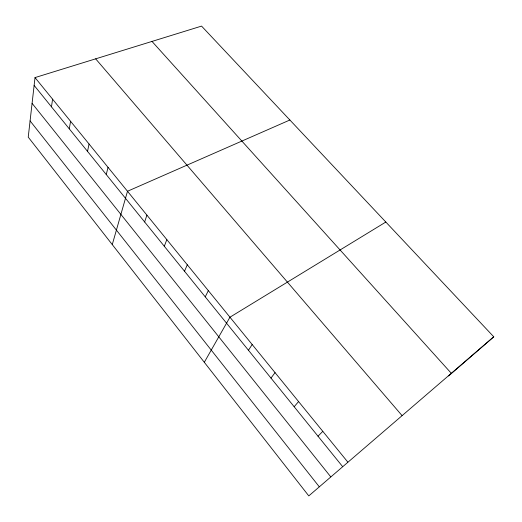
<?xml version="1.0" encoding="UTF-8"?>
<svg xmlns="http://www.w3.org/2000/svg" width="522" height="522" viewBox="0 0 522 522"><rect width="100%" height="100%" fill="white"/><g stroke="black" fill="none" stroke-linecap="round" stroke-linejoin="round"><path stroke-width="0.78" d="M35.02 77.589L28.234 137.123L308.789 495.9L493.766 336.807L201.557 26.1L35.02 77.589L347.763 462.029M51.482 106.847L52.572 99.167M69.276 128.83L70.581 121.3M87.526 151.387L89.053 144.007M106.26 174.537L108.021 167.321M112.269 244.59L127.492 191.261L289.873 120.008M144.646 221.967L146.904 215.123M164.306 246.273L166.831 239.618M184.501 271.225L187.3 264.778M205.237 296.848L208.33 290.637M204.311 362.294L229.948 317.206L385.823 222.039M248.459 350.255L252.178 344.533M270.983 378.091L275.048 372.643M294.16 406.729L298.577 401.575M318.009 436.203L322.805 431.355M448.561 375.964L493.766 336.807M152 41.421L451.269 373.256M95.663 58.842L401.992 415.519M34.132 85.406L342.562 466.544M32.083 103.336L330.733 476.827M30.087 120.895L319.275 486.791"/></g></svg>
